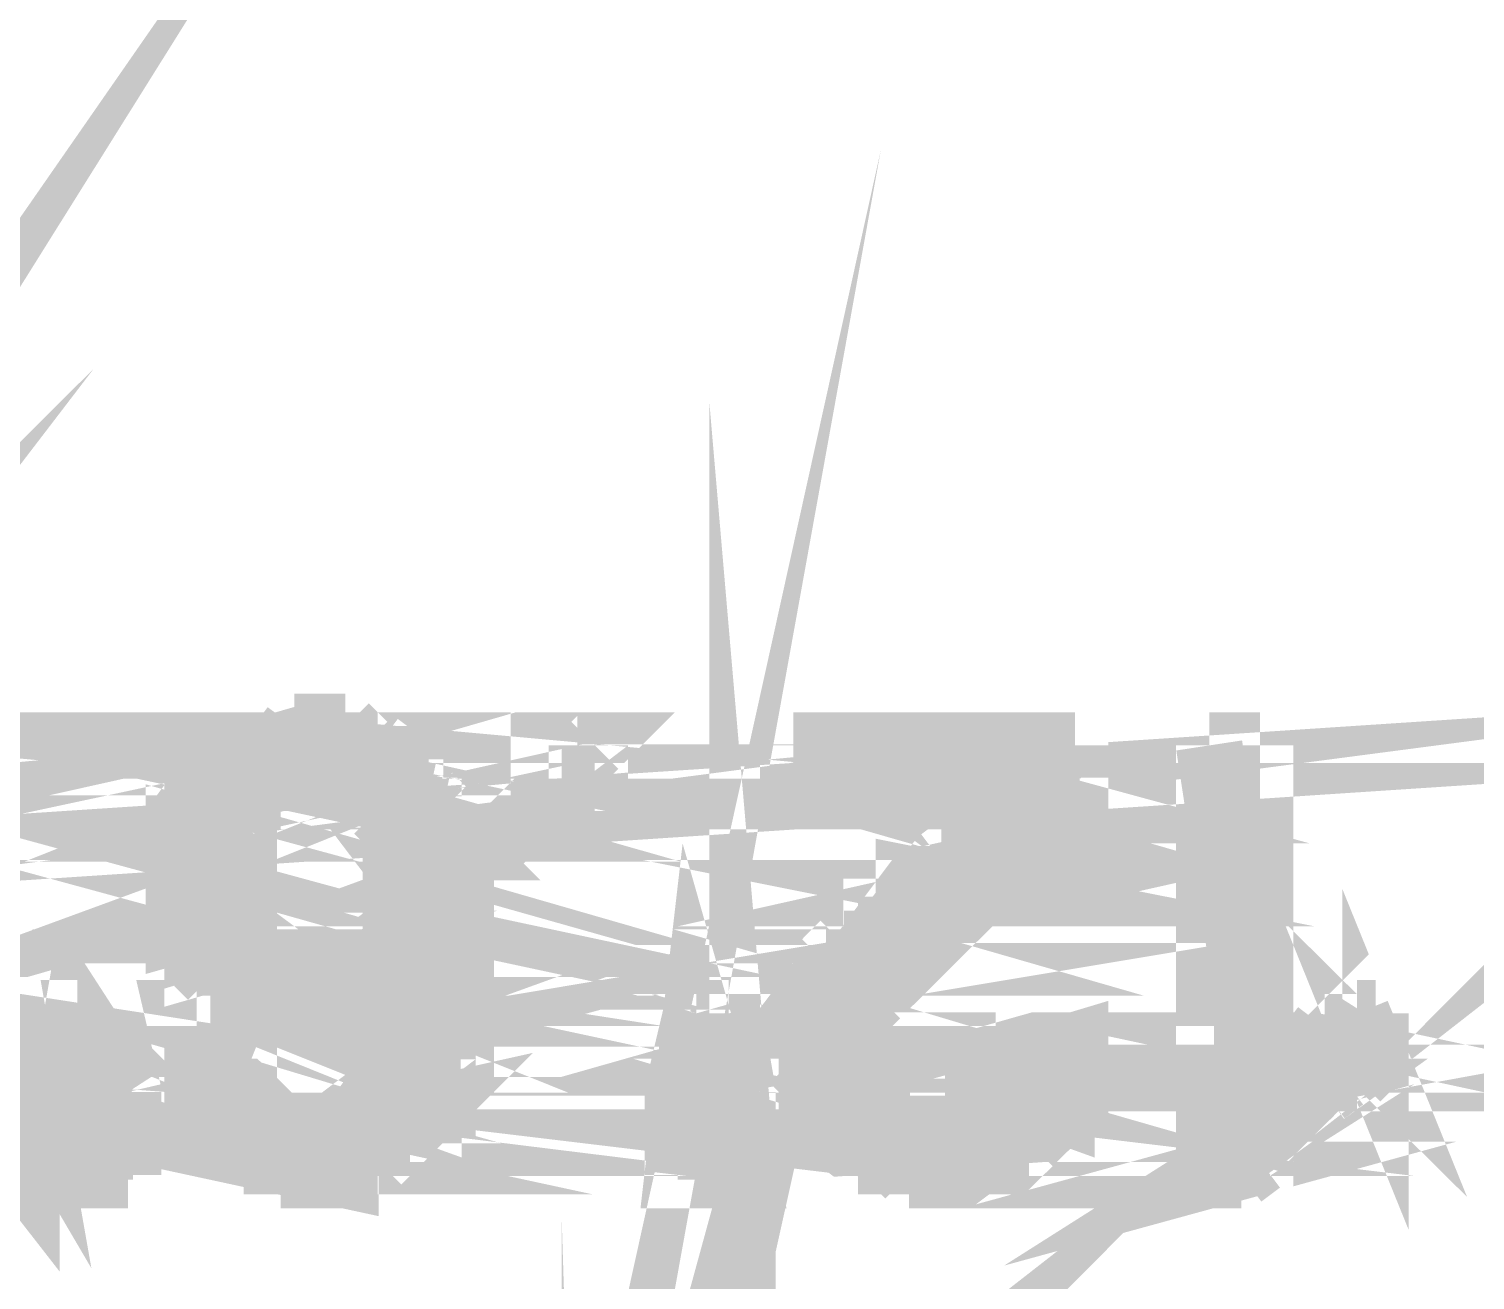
# Model space of a CAD drawing. Header units: inches. Extents: x -524 to 1067, y -71 to 1110.
# Drawn here: x 696.1 to 716.26, y 5.62 to 23.06 of the extents above; entities that cross this region are included whole.
import ezdxf

# ---------------------------------------------------------------- set-up
doc = ezdxf.new("R2010")
doc.units = ezdxf.units.IN
doc.header["$MEASUREMENT"] = 0
doc.layers.add('H', color=7, linetype='Continuous')
doc.layers.add('P', color=7, linetype='Continuous')

msp = doc.modelspace()

# ---------------------------------------------------------------- hatches: boundary and pattern name
at = {"layer": 'H', "linetype": 'Continuous'}
for points in [[(699.611, 13.073), (699.801, 13.267), (700.509, 13.267), (700.768, 13.073), (701.027, 13.073), (701.217, 12.818), (699.159, 13.073), (699.611, 13.073)], [(698.71, 12.624), (699.159, 13.073), (701.217, 12.818), (701.476, 12.818), (701.476, 12.624), (698.71, 12.624)], [(703.345, 12.365), (703.345, 13.073), (703.987, 13.073), (703.987, 12.365), (703.345, 12.365)], [(706.82, 12.365), (710.747, 13.073), (710.747, 12.624), (706.82, 12.365)], [(706.82, 12.365), (706.82, 13.073), (710.747, 13.073), (706.82, 12.365)], [(713.258, 8.438), (712.616, 7.022), (712.616, 13.073), (713.258, 13.073), (713.258, 8.438)], [(698.451, 12.106), (698.451, 12.365), (699.611, 12.624), (699.611, 12.365), (699.352, 12.365), (698.451, 12.106)], [(698.451, 12.365), (698.71, 12.624), (699.611, 12.624), (698.451, 12.365)], [(700.768, 12.365), (700.509, 12.624), (701.67, 12.365), (700.768, 12.365)], [(701.67, 12.365), (700.509, 12.624), (701.67, 12.624), (701.67, 12.365)], [(706.82, 12.365), (710.747, 12.624), (710.747, 12.365), (706.82, 12.365)], [(698.451, 12.106), (699.352, 12.365), (699.159, 12.106), (698.451, 12.106)], [(701.929, 11.916), (701.027, 12.106), (701.027, 12.365), (701.67, 12.365), (701.929, 12.106), (701.929, 11.916)], [(710.298, 11.916), (709.59, 12.106), (709.78, 12.365), (710.747, 12.365), (710.298, 11.916)], [(698.451, 11.916), (698.451, 12.106), (699.159, 12.106), (699.159, 11.916), (698.451, 11.916)], [(701.217, 11.916), (701.027, 12.106), (701.929, 11.916), (701.217, 11.916)], [(708.623, 11.208), (709.331, 11.916), (709.59, 11.916), (709.59, 12.106), (710.298, 11.916), (710.298, 11.657), (710.039, 11.657), (710.039, 11.464), (709.78, 11.464), (708.623, 11.208)], [(698.9, 10.949), (698.191, 11.208), (698.191, 11.916), (699.159, 11.916), (699.159, 11.657), (698.9, 11.464), (698.9, 10.949)], [(702.119, 11.464), (701.217, 11.657), (701.929, 11.916), (702.119, 11.657), (702.119, 11.464)], [(701.217, 11.657), (701.217, 11.916), (701.929, 11.916), (701.217, 11.657)], [(701.217, 11.464), (701.217, 11.657), (702.119, 11.464), (701.217, 11.464)], [(701.476, 11.208), (701.217, 11.464), (702.119, 11.464), (702.119, 10.5), (701.217, 10.755), (701.217, 10.949), (701.476, 11.208)], [(708.623, 11.208), (709.78, 11.464), (709.78, 11.208), (708.623, 11.208)], [(698.191, 10.5), (698.191, 11.208), (698.9, 10.949), (699.159, 10.755), (699.159, 10.5), (699.352, 10.241), (698.451, 10.047), (698.451, 10.5), (698.191, 10.5)], [(708.17, 10.755), (708.429, 10.949), (708.429, 11.208), (709.59, 11.208), (709.137, 10.755), (708.882, 10.755), (708.882, 10.5), (708.623, 10.241), (707.721, 10.5), (707.915, 10.5), (707.915, 10.755), (708.17, 10.755)], [(702.119, 10.047), (701.027, 10.241), (701.217, 10.5), (701.217, 10.755), (702.119, 10.5), (702.119, 10.047)], [(708.429, 10.047), (707.462, 10.241), (707.721, 10.241), (707.721, 10.5), (708.623, 10.241), (708.429, 10.047)], [(698.451, 10.047), (699.352, 10.241), (699.352, 10.047), (698.451, 10.047)], [(701.027, 10.047), (701.027, 10.241), (702.119, 10.047), (701.027, 10.047)], [(707.272, 9.788), (707.272, 10.047), (707.462, 10.241), (708.429, 10.047), (707.272, 9.788)], [(698.71, 9.788), (698.451, 10.047), (699.611, 10.047), (698.71, 9.788)], [(698.71, 9.788), (699.611, 10.047), (699.801, 9.788), (698.71, 9.788)], [(700.319, 9.788), (700.509, 10.047), (701.476, 9.788), (700.319, 9.788)], [(701.476, 9.788), (700.509, 10.047), (701.476, 10.047), (701.476, 9.788)], [(701.476, 9.08), (701.476, 10.047), (702.119, 9.788), (702.119, 8.89), (701.929, 8.89), (701.929, 8.438), (701.217, 8.631), (701.217, 8.89), (701.476, 9.08)], [(702.119, 9.788), (701.476, 10.047), (702.119, 10.047), (702.119, 9.788)], [(707.013, 9.598), (707.272, 9.788), (708.429, 10.047), (708.17, 9.788), (707.915, 9.788), (707.013, 9.598)], [(699.159, 9.339), (699.159, 9.598), (698.9, 9.598), (698.9, 9.788), (701.217, 9.788), (701.217, 9.598), (701.027, 9.598), (700.768, 9.339), (699.159, 9.339)], [(707.721, 9.339), (707.013, 9.598), (707.915, 9.788), (707.915, 9.598), (707.721, 9.339)], [(706.82, 8.89), (707.013, 9.08), (707.013, 9.598), (707.721, 9.339), (707.721, 8.182), (707.915, 8.182), (707.915, 7.923), (707.013, 7.923), (707.013, 8.438), (706.82, 8.631), (706.82, 8.89)], [(695.231, 7.022), (695.231, 8.182), (695.425, 9.339), (695.874, 9.339), (696.133, 8.182), (696.133, 7.022), (695.231, 7.022)], [(696.582, 7.022), (696.582, 8.182), (696.841, 9.339), (697.294, 9.339), (697.549, 8.182), (697.549, 7.022), (696.582, 7.022)], [(705.144, 7.022), (705.144, 8.182), (705.404, 9.339), (705.852, 9.339), (706.112, 8.182), (706.112, 7.022), (705.144, 7.022)], [(714.933, 8.631), (714.415, 9.08), (714.674, 9.339), (714.933, 8.631)], [(714.933, 8.631), (714.674, 9.339), (714.933, 9.339), (714.933, 8.631)], [(713.707, 8.631), (714.225, 9.08), (714.415, 9.08), (714.933, 8.631), (713.707, 8.631)], [(710.039, 8.631), (710.039, 8.89), (710.747, 8.89), (710.747, 8.438), (710.488, 8.438), (710.488, 7.923), (709.78, 8.182), (709.78, 8.631), (710.039, 8.631)], [(698.451, 8.182), (698.451, 8.631), (699.159, 8.438), (699.159, 8.182), (698.451, 8.182)], [(699.159, 8.438), (698.451, 8.631), (699.159, 8.631), (699.159, 8.438)], [(701.217, 8.438), (701.217, 8.631), (701.929, 8.438), (701.217, 8.438)], [(713.517, 8.438), (714.933, 8.631), (714.674, 8.438), (713.517, 8.438)], [(713.517, 8.438), (713.517, 8.631), (714.933, 8.631), (713.517, 8.438)], [(701.67, 7.923), (701.027, 8.182), (701.217, 8.438), (701.929, 8.438), (701.929, 8.182), (701.67, 8.182), (701.67, 7.923)], [(714.225, 8.182), (712.616, 7.022), (713.258, 8.438), (714.415, 8.438), (714.225, 8.182)], [(698.451, 7.923), (698.451, 8.182), (699.159, 8.182), (699.352, 7.923), (698.451, 7.923)], [(700.768, 7.923), (701.027, 8.182), (701.67, 7.923), (700.768, 7.923)], [(709.331, 7.73), (709.331, 7.923), (709.59, 7.923), (709.78, 8.182), (710.488, 7.923), (710.298, 7.73), (709.331, 7.73)], [(712.616, 7.022), (713.707, 7.923), (713.966, 8.182), (714.225, 8.182), (712.616, 7.022)], [(698.71, 7.73), (698.71, 7.923), (699.352, 7.923), (699.611, 7.73), (698.71, 7.73)], [(700.509, 7.73), (700.768, 7.923), (701.67, 7.923), (701.476, 7.73), (700.509, 7.73)], [(707.272, 7.73), (707.013, 7.923), (708.17, 7.923), (707.272, 7.73)], [(707.272, 7.73), (708.17, 7.923), (708.17, 7.73), (707.272, 7.73)], [(712.616, 7.022), (713.707, 7.923), (713.517, 7.73), (712.616, 7.022)], [(699.611, 7.022), (699.611, 7.281), (699.159, 7.281), (698.71, 7.73), (701.476, 7.73), (701.027, 7.281), (700.509, 7.281), (700.509, 7.022), (699.611, 7.022)], [(707.462, 7.471), (707.272, 7.73), (710.298, 7.73), (710.039, 7.471), (707.462, 7.471)], [(712.616, 7.022), (713.517, 7.73), (713.258, 7.471), (712.616, 7.022)], [(708.429, 7.022), (708.17, 7.281), (707.721, 7.281), (707.721, 7.471), (710.039, 7.471), (709.78, 7.281), (709.331, 7.281), (709.137, 7.022), (708.429, 7.022)], [(712.616, 7.022), (713.258, 7.471), (713.258, 7.281), (712.616, 7.022)], [(712.616, 7.022), (713.258, 7.281), (713.065, 7.022), (712.616, 7.022)]]:
    msp.add_hatch(color=256, dxfattribs=at).paths.add_polyline_path(points)

# ---------------------------------------------------------------- linework, layer by layer
at = {"layer": 'P', "const_width": 0.927}
for points in [[(689.822, 10.5), (691.432, 13.073), (689.822, 10.755), (689.822, 10.5)], [(703.535, -0.833), (703.279, -1.99), (703.535, -0.574)], [(689.822, 9.146), (692.14, 7.087), (689.822, 9.339), (689.822, 9.146)], [(713.451, 7.73), (712.55, 7.087), (713.707, 7.989)], [(690.082, 10.047), (692.399, 13.073), (689.822, 10.5)], [(705.852, 9.339), (706.046, 7.087), (706.046, 8.244)], [(710.681, 12.624), (706.754, 12.365), (710.681, 12.88)], [(700.509, 13.332), (699.611, 13.073), (700.768, 13.073)], [(700.509, 13.332), (699.611, 13.073)], [(699.611, 13.073), (699.801, 13.332)], [(700.06, 13.332), (700.254, 13.332), (700.06, 13.332), (699.801, 13.332)], [(699.801, 13.332), (700.06, 13.332)], [(700.254, 13.332), (699.801, 13.332), (700.509, 13.332), (700.254, 13.332)], [(699.801, 13.332), (700.509, 13.332), (699.801, 13.332), (699.801, 13.332), (700.509, 13.332), (699.801, 13.332)], [(700.509, 13.332), (700.509, 13.332), (699.801, 13.332)], [(700.768, 13.073), (700.509, 13.332)], [(700.962, 13.073), (699.093, 13.073), (701.217, 12.88)], [(699.093, 13.073), (698.9, 12.88)], [(701.217, 12.88), (699.093, 13.073)], [(701.217, 12.88), (699.093, 13.073), (699.093, 13.073), (701.217, 12.88)], [(700.962, 13.073), (699.093, 13.073)], [(699.093, 13.073), (699.352, 13.073)], [(699.611, 13.073), (700.768, 13.073), (699.352, 13.073)], [(699.352, 13.073), (699.611, 13.073)], [(700.768, 13.073), (699.352, 13.073)], [(699.352, 13.073), (700.962, 13.073)], [(699.352, 13.073), (700.962, 13.073)], [(700.962, 13.073), (699.352, 13.073), (699.352, 13.073), (700.962, 13.073)], [(699.352, 13.073), (700.962, 13.073)], [(699.352, 13.073), (700.962, 13.073)], [(700.962, 13.073), (700.768, 13.073)], [(700.962, 13.073), (700.962, 13.073)], [(701.217, 12.88), (700.962, 13.073)], [(703.987, 13.073), (703.279, 12.365), (703.987, 12.365)], [(703.987, 13.073), (703.279, 12.365), (703.279, 13.073), (703.987, 13.073)], [(703.987, 13.073), (703.987, 12.365), (703.987, 13.073)], [(703.987, 13.073), (703.987, 13.073)], [(703.987, 12.365), (703.987, 13.073)], [(706.754, 12.365), (710.681, 12.88), (710.681, 13.073)], [(710.681, 13.073), (706.754, 12.365)], [(710.681, 13.073), (706.754, 13.073), (710.681, 13.073), (710.681, 13.073), (706.754, 13.073)], [(710.681, 13.073), (706.754, 12.365)], [(706.754, 12.365), (706.754, 13.073)], [(713.258, 13.073), (712.55, 13.073)], [(712.55, 13.073), (713.258, 8.438)], [(712.55, 13.073), (713.258, 8.438), (712.55, 7.087)], [(712.55, 7.087), (712.55, 13.073)], [(713.258, 8.438), (713.258, 13.073)], [(701.411, 12.624), (698.644, 12.624), (701.411, 12.88)], [(698.644, 12.624), (701.411, 12.88)], [(698.9, 12.88), (698.644, 12.624)], [(701.411, 12.88), (698.9, 12.88)], [(701.411, 12.88), (698.9, 12.88)], [(698.9, 12.88), (701.217, 12.88), (701.411, 12.88)], [(698.9, 12.88), (701.217, 12.88)], [(701.217, 12.88), (698.9, 12.88), (698.9, 12.88), (701.217, 12.88)], [(698.9, 12.88), (701.217, 12.88)], [(698.9, 12.88), (701.217, 12.88)], [(701.217, 12.88), (701.217, 12.88)], [(701.411, 12.88), (701.411, 12.624)], [(710.681, 12.88), (710.681, 12.624)], [(710.681, 12.365), (706.754, 12.365), (710.681, 12.624), (710.681, 12.365)], [(698.644, 12.624), (699.611, 12.624), (698.451, 12.365), (698.644, 12.624)], [(701.67, 12.624), (700.509, 12.624), (701.67, 12.365)], [(699.611, 12.624), (698.451, 12.365), (699.611, 12.624)], [(700.06, 12.624), (698.644, 12.624)], [(698.644, 12.624), (700.06, 12.624)], [(699.801, 12.624), (698.644, 12.624), (699.611, 12.624), (699.801, 12.624)], [(698.644, 12.624), (700.06, 12.624)], [(700.06, 12.624), (698.644, 12.624)], [(698.644, 12.624), (698.644, 12.624)], [(700.06, 12.624), (698.644, 12.624)], [(698.644, 12.624), (700.06, 12.624), (700.06, 12.624)], [(701.411, 12.624), (698.644, 12.624)], [(698.644, 12.624), (700.06, 12.624)], [(700.06, 12.624), (701.411, 12.624)], [(701.411, 12.624), (700.06, 12.624)], [(700.06, 12.624), (701.411, 12.624)], [(700.254, 12.624), (701.411, 12.624), (700.509, 12.624), (700.254, 12.624)], [(700.509, 12.624), (700.768, 12.365)], [(701.67, 12.365), (700.509, 12.624)], [(701.411, 12.624), (700.509, 12.624), (701.67, 12.624), (701.411, 12.624)], [(700.509, 12.624), (701.67, 12.624)], [(701.67, 12.624), (700.509, 12.624)], [(700.509, 12.624), (700.509, 12.624)], [(701.67, 12.365), (701.67, 12.624)], [(706.754, 12.365), (710.681, 12.624), (710.681, 12.624), (706.754, 12.365)], [(698.451, 12.365), (699.352, 12.365), (698.451, 12.172), (698.451, 12.365)], [(701.67, 12.365), (700.962, 12.365), (701.863, 12.172)], [(699.352, 12.365), (698.451, 12.172), (699.352, 12.365), (698.451, 12.172)], [(699.611, 12.365), (698.451, 12.365), (699.352, 12.365)], [(699.093, 12.172), (699.352, 12.365)], [(699.352, 12.365), (699.611, 12.365)], [(700.768, 12.365), (701.67, 12.365)], [(701.67, 12.365), (700.768, 12.365)], [(700.768, 12.365), (701.67, 12.365), (700.962, 12.365), (700.768, 12.365)], [(700.768, 12.365), (701.67, 12.365)], [(700.768, 12.365), (701.67, 12.365), (701.67, 12.365)], [(701.67, 12.365), (700.768, 12.365)], [(700.962, 12.365), (701.863, 12.172)], [(700.962, 12.172), (700.962, 12.365)], [(701.863, 12.172), (701.67, 12.365)], [(706.754, 12.365), (709.78, 12.365), (710.681, 12.365), (706.754, 12.365)], [(709.78, 12.365), (710.488, 12.172), (709.524, 12.172)], [(709.524, 12.172), (709.78, 12.365)], [(709.78, 12.365), (710.681, 12.365)], [(710.681, 12.365), (709.78, 12.365)], [(709.78, 12.365), (710.681, 12.365)], [(710.681, 12.365), (709.78, 12.365)], [(709.78, 12.365), (709.78, 12.365)], [(710.681, 12.365), (709.78, 12.365)], [(709.78, 12.365), (710.488, 12.172)], [(709.78, 12.365), (710.681, 12.365), (710.681, 12.365)], [(710.681, 12.365), (709.78, 12.365)], [(710.488, 12.172), (710.681, 12.365)], [(699.093, 12.172), (698.451, 11.916), (699.093, 11.916), (699.093, 12.172)], [(698.451, 12.172), (699.093, 12.172)], [(699.093, 12.172), (698.451, 12.172)], [(698.451, 12.172), (699.093, 12.172)], [(699.093, 12.172), (698.451, 11.916), (698.451, 12.172)], [(698.451, 12.172), (699.093, 12.172)], [(701.217, 11.916), (701.863, 11.916), (700.962, 12.172)], [(700.962, 12.172), (701.217, 11.916)], [(701.863, 12.172), (700.962, 12.172)], [(701.863, 12.172), (700.962, 12.172)], [(700.962, 12.172), (701.863, 12.172), (701.863, 12.172), (700.962, 12.172)], [(701.863, 12.172), (700.962, 12.172)], [(700.962, 12.172), (700.962, 12.172)], [(701.863, 12.172), (700.962, 12.172)], [(700.962, 12.172), (701.863, 11.916), (701.863, 12.172)], [(709.524, 12.172), (710.232, 11.916), (709.524, 12.172)], [(710.488, 12.172), (709.524, 12.172)], [(709.524, 12.172), (710.488, 12.172)], [(709.524, 12.172), (710.488, 12.172)], [(710.488, 12.172), (709.524, 12.172), (709.524, 12.172), (710.488, 12.172)], [(709.524, 12.172), (710.232, 11.916)], [(710.232, 11.916), (710.488, 12.172)], [(710.488, 12.172), (710.488, 12.172)], [(699.093, 11.916), (698.191, 11.916), (699.093, 11.916), (698.191, 11.916), (699.093, 11.657), (699.093, 11.916)], [(698.191, 11.916), (699.093, 11.657), (698.191, 11.657), (698.191, 11.916)], [(698.451, 11.916), (699.093, 11.916), (698.191, 11.916), (698.451, 11.916)], [(701.217, 11.916), (701.863, 11.916), (701.217, 11.916), (701.863, 11.916), (701.217, 11.657), (701.217, 11.916)], [(701.863, 11.916), (702.119, 11.657), (701.217, 11.657)], [(701.217, 11.657), (701.863, 11.916)], [(701.217, 11.916), (701.863, 11.916), (701.863, 11.916), (701.217, 11.916)], [(709.331, 11.916), (710.232, 11.657), (709.072, 11.657)], [(709.072, 11.657), (709.331, 11.916)], [(709.524, 11.916), (710.232, 11.916), (709.331, 11.916)], [(709.331, 11.916), (709.524, 11.916)], [(710.232, 11.916), (709.331, 11.916), (710.232, 11.916), (710.232, 11.916), (709.331, 11.916), (710.232, 11.916)], [(709.331, 11.916), (709.331, 11.916), (710.232, 11.916)], [(709.331, 11.916), (710.232, 11.657), (710.232, 11.916)], [(699.093, 11.657), (698.191, 11.657), (698.9, 11.464)], [(698.191, 11.657), (698.9, 11.464)], [(698.191, 11.464), (698.191, 11.657)], [(698.9, 11.464), (699.093, 11.657)], [(701.217, 11.657), (702.119, 11.464), (701.217, 11.657)], [(702.119, 11.657), (701.217, 11.657)], [(701.217, 11.657), (702.119, 11.464), (702.119, 11.657)], [(708.816, 11.464), (709.072, 11.657)], [(710.232, 11.657), (709.072, 11.657), (710.039, 11.657)], [(709.072, 11.657), (710.039, 11.657)], [(710.039, 11.657), (709.072, 11.657)], [(709.072, 11.657), (709.072, 11.657)], [(710.039, 11.657), (709.072, 11.657)], [(709.072, 11.657), (710.039, 11.464), (710.039, 11.657)], [(709.072, 11.657), (710.039, 11.464)], [(710.039, 11.657), (710.232, 11.657)], [(698.9, 11.464), (698.191, 11.464)], [(698.9, 11.464), (698.191, 11.464)], [(698.191, 11.464), (698.9, 11.464), (698.9, 11.464), (698.191, 11.464)], [(698.9, 11.464), (698.191, 11.464)], [(698.191, 11.464), (698.191, 11.464)], [(698.9, 11.464), (698.191, 11.464)], [(698.191, 11.464), (698.9, 11.208), (698.9, 11.464)], [(698.191, 11.464), (698.9, 11.208)], [(698.9, 11.208), (698.191, 11.208), (698.191, 11.464)], [(702.119, 11.464), (701.411, 11.208), (702.119, 11.208), (702.119, 11.464)], [(701.217, 11.464), (702.119, 11.464), (701.217, 11.464), (702.119, 11.464), (701.411, 11.208), (701.217, 11.464)], [(701.217, 11.464), (702.119, 11.464), (702.119, 11.464), (701.217, 11.464)], [(709.78, 11.464), (708.623, 11.208), (708.816, 11.464)], [(709.78, 11.464), (708.623, 11.208), (709.78, 11.464)], [(710.039, 11.464), (708.816, 11.464)], [(710.039, 11.464), (708.816, 11.464)], [(708.816, 11.464), (709.78, 11.464), (710.039, 11.464)], [(708.816, 11.464), (709.78, 11.464)], [(706.046, 7.087), (705.404, 9.339), (705.144, 7.087), (706.046, 7.087)], [(698.191, 11.208), (698.9, 11.015), (698.191, 11.208), (698.9, 11.015), (698.191, 11.015), (698.191, 11.208)], [(698.9, 11.208), (698.191, 11.208)], [(698.191, 11.208), (698.9, 11.015), (698.9, 11.208)], [(701.217, 11.015), (701.411, 11.208)], [(701.411, 11.208), (702.119, 11.208)], [(702.119, 11.208), (701.411, 11.208)], [(701.411, 11.208), (701.411, 11.208)], [(702.119, 11.208), (701.411, 11.208)], [(701.411, 11.208), (702.119, 11.015), (702.119, 11.208)], [(701.411, 11.208), (702.119, 11.015)], [(708.364, 11.208), (709.331, 11.015), (708.364, 11.015), (708.364, 11.208)], [(708.623, 11.208), (709.524, 11.208), (708.364, 11.208), (708.623, 11.208)], [(709.524, 11.208), (708.364, 11.208)], [(708.364, 11.208), (709.331, 11.015)], [(708.623, 11.208), (709.524, 11.208)], [(709.524, 11.208), (708.623, 11.208)], [(709.78, 11.208), (708.623, 11.208), (709.524, 11.208), (709.78, 11.208)], [(709.331, 11.015), (709.524, 11.208)], [(698.9, 11.015), (698.191, 10.755), (699.093, 10.755)], [(698.9, 11.015), (698.191, 11.015), (698.9, 11.015), (698.9, 11.015), (698.191, 11.015)], [(698.9, 11.015), (698.191, 10.755)], [(698.191, 10.755), (698.191, 11.015)], [(699.093, 10.755), (698.9, 11.015)], [(701.217, 11.015), (702.119, 10.755), (701.217, 10.755), (701.217, 11.015)], [(702.119, 11.015), (701.217, 11.015)], [(702.119, 11.015), (701.217, 11.015)], [(701.217, 11.015), (702.119, 10.755), (702.119, 11.015)], [(708.364, 11.015), (709.331, 11.015), (708.17, 10.755), (708.364, 11.015)], [(709.331, 11.015), (708.17, 10.755)], [(709.331, 11.015), (708.364, 11.015)], [(708.364, 11.015), (709.331, 11.015)], [(709.072, 10.755), (709.331, 11.015)], [(709.331, 11.015), (709.331, 11.015)], [(712.55, 7.087), (713.451, 7.73), (713.258, 7.536)], [(699.093, 10.755), (698.191, 10.5), (699.093, 10.5), (699.093, 10.755)], [(698.191, 10.755), (699.093, 10.755), (698.191, 10.5), (698.191, 10.755)], [(702.119, 10.755), (701.217, 10.755), (702.119, 10.5)], [(701.217, 10.755), (702.119, 10.5), (701.217, 10.755), (702.119, 10.5)], [(702.119, 10.5), (701.217, 10.5), (701.217, 10.755)], [(702.119, 10.5), (702.119, 10.755)], [(708.816, 10.755), (707.915, 10.5), (708.816, 10.5)], [(707.915, 10.755), (708.816, 10.755), (707.915, 10.5), (707.915, 10.755)], [(708.17, 10.755), (709.072, 10.755), (707.915, 10.755)], [(707.915, 10.755), (708.17, 10.755)], [(709.072, 10.755), (707.915, 10.755), (708.816, 10.755)], [(708.17, 10.755), (709.072, 10.755)], [(708.816, 10.755), (709.072, 10.755)], [(708.816, 10.5), (708.816, 10.755)], [(699.093, 10.5), (698.451, 10.307), (699.352, 10.307), (699.093, 10.5)], [(698.191, 10.5), (699.093, 10.5)], [(699.093, 10.5), (698.451, 10.5), (698.191, 10.5)], [(701.217, 10.5), (702.119, 10.307), (700.962, 10.307)], [(699.093, 10.5), (698.451, 10.5)], [(698.451, 10.5), (699.093, 10.5), (699.093, 10.5), (698.451, 10.5)], [(699.093, 10.5), (698.451, 10.307), (698.451, 10.5)], [(700.962, 10.307), (701.217, 10.5)], [(702.119, 10.5), (701.217, 10.5)], [(701.217, 10.5), (702.119, 10.307), (702.119, 10.5)], [(707.655, 10.5), (708.623, 10.307), (707.655, 10.5)], [(708.816, 10.5), (707.655, 10.5)], [(707.655, 10.5), (707.915, 10.5)], [(708.816, 10.5), (707.655, 10.5)], [(707.655, 10.5), (708.623, 10.307)], [(707.915, 10.5), (708.816, 10.5)], [(708.623, 10.307), (708.816, 10.5)], [(714.608, 9.339), (714.868, 8.697), (714.868, 9.339)], [(698.451, 10.307), (699.352, 10.307), (698.451, 10.047), (698.451, 10.307)], [(699.352, 10.307), (698.451, 10.047), (699.352, 10.307)], [(699.352, 10.307), (698.451, 10.047), (699.352, 10.307), (699.352, 10.307)], [(700.962, 10.307), (702.119, 10.047), (700.962, 10.307)], [(702.119, 10.307), (700.962, 10.307), (702.119, 10.307), (702.119, 10.307), (700.962, 10.307), (702.119, 10.307)], [(700.962, 10.307), (700.962, 10.307), (702.119, 10.307)], [(700.962, 10.307), (702.119, 10.047)], [(702.119, 10.047), (702.119, 10.307)], [(707.462, 10.307), (708.364, 10.047), (707.462, 10.307), (708.364, 10.047), (707.207, 10.047)], [(707.207, 10.047), (707.462, 10.307)], [(707.655, 10.307), (708.623, 10.307), (707.462, 10.307), (707.655, 10.307)], [(708.623, 10.307), (707.462, 10.307), (708.623, 10.307), (708.623, 10.307), (707.462, 10.307), (708.623, 10.307)], [(707.462, 10.307), (707.462, 10.307), (708.623, 10.307)], [(707.462, 10.307), (708.364, 10.047)], [(708.364, 10.047), (708.623, 10.307)], [(696.067, 8.244), (695.425, 9.339), (695.166, 8.244)], [(697.483, 8.244), (696.775, 9.339), (696.582, 8.244)], [(701.411, 10.047), (700.509, 10.047), (701.411, 9.854), (701.411, 10.047)], [(699.352, 10.047), (698.451, 10.047), (699.352, 10.047)], [(699.611, 10.047), (698.451, 10.047)], [(698.451, 10.047), (699.611, 10.047), (699.611, 10.047), (698.451, 10.047)], [(698.644, 9.854), (698.451, 10.047)], [(699.352, 10.047), (698.451, 10.047), (698.451, 10.047), (699.352, 10.047)], [(699.611, 10.047), (699.801, 9.854), (698.644, 9.854)], [(698.644, 9.854), (699.611, 10.047)], [(699.611, 10.047), (698.644, 9.854)], [(701.411, 10.047), (702.119, 9.854), (701.411, 10.047), (702.119, 9.854), (701.411, 9.854), (701.411, 10.047)], [(700.509, 10.047), (700.254, 9.854), (701.411, 9.854)], [(701.411, 9.854), (700.509, 10.047)], [(700.768, 10.047), (701.411, 10.047), (700.509, 10.047)], [(700.509, 10.047), (700.768, 10.047)], [(700.509, 10.047), (701.411, 9.854), (700.509, 10.047), (700.509, 10.047)], [(700.768, 10.047), (701.411, 10.047), (702.119, 10.047), (700.768, 10.047)], [(700.962, 10.047), (702.119, 10.047), (700.768, 10.047)], [(700.768, 10.047), (700.962, 10.047)], [(701.411, 10.047), (702.119, 10.047), (702.119, 9.854), (701.411, 10.047)], [(708.364, 10.047), (708.17, 9.854), (707.207, 9.854), (708.364, 10.047)], [(708.364, 10.047), (707.207, 10.047), (708.364, 10.047), (708.364, 10.047), (707.207, 10.047)], [(708.364, 10.047), (707.207, 9.854)], [(707.207, 9.854), (707.207, 10.047)], [(714.608, 9.339), (714.415, 9.146), (714.868, 8.697), (714.608, 9.339)], [(699.801, 9.854), (698.644, 9.854), (700.06, 9.854)], [(698.644, 9.854), (700.06, 9.854)], [(700.06, 9.854), (698.644, 9.854), (698.644, 9.854), (700.06, 9.854)], [(698.644, 9.854), (700.06, 9.854)], [(700.06, 9.854), (698.644, 9.854)], [(698.644, 9.854), (701.217, 9.854)], [(698.644, 9.854), (701.217, 9.854)], [(701.217, 9.854), (698.9, 9.854), (698.644, 9.854)], [(701.217, 9.854), (698.9, 9.854)], [(698.9, 9.854), (701.217, 9.598), (701.217, 9.854)], [(698.9, 9.854), (701.217, 9.598)], [(701.217, 9.598), (698.9, 9.598), (698.9, 9.854)], [(702.119, 9.854), (701.411, 9.598), (702.119, 9.598)], [(700.06, 9.854), (699.801, 9.854)], [(700.06, 9.854), (700.06, 9.854)], [(701.217, 9.854), (700.06, 9.854)], [(701.411, 9.854), (700.06, 9.854), (700.254, 9.854)], [(701.411, 9.854), (700.06, 9.854)], [(700.06, 9.854), (701.217, 9.854)], [(700.254, 9.854), (701.411, 9.854)], [(701.217, 9.854), (701.411, 9.854)], [(702.119, 9.854), (701.411, 9.854)], [(701.411, 9.854), (702.119, 9.854)], [(701.411, 9.854), (702.119, 9.854)], [(702.119, 9.854), (701.411, 9.598), (701.411, 9.854)], [(702.119, 9.854), (702.119, 9.854)], [(702.119, 9.598), (702.119, 9.854)], [(704.889, 2.193), (705.597, 4.062), (704.247, -1.99)], [(707.915, 9.854), (707.013, 9.598), (707.207, 9.854)], [(707.915, 9.854), (707.013, 9.598), (707.915, 9.854)], [(708.17, 9.854), (707.207, 9.854)], [(707.207, 9.854), (708.17, 9.854), (708.17, 9.854), (707.207, 9.854)], [(708.17, 9.854), (707.207, 9.854)], [(707.207, 9.854), (707.207, 9.854)], [(708.17, 9.854), (707.207, 9.854), (707.915, 9.854), (708.17, 9.854)], [(707.207, 9.854), (707.915, 9.854)], [(704.695, 1.485), (704.247, -1.99), (704.889, 2.193), (704.695, 1.485)], [(699.093, 9.598), (700.768, 9.339), (699.093, 9.339), (699.093, 9.598)], [(701.217, 9.598), (698.9, 9.598), (700.962, 9.598)], [(698.9, 9.598), (700.962, 9.598)], [(699.093, 9.598), (698.9, 9.598)], [(700.962, 9.598), (699.093, 9.598)], [(700.962, 9.598), (699.093, 9.598)], [(699.093, 9.598), (700.768, 9.339)], [(702.119, 9.598), (701.411, 9.339), (702.119, 9.339), (702.119, 9.598)], [(701.411, 9.598), (702.119, 9.598), (701.411, 9.339), (701.411, 9.598)], [(700.768, 9.339), (700.962, 9.598)], [(700.962, 9.598), (701.217, 9.598)], [(707.013, 9.598), (707.655, 9.339), (707.013, 9.598)], [(707.915, 9.598), (707.013, 9.598)], [(707.013, 9.598), (707.915, 9.598), (707.915, 9.598), (707.013, 9.598)], [(707.915, 9.598), (707.013, 9.598)], [(707.013, 9.598), (707.013, 9.598)], [(707.915, 9.598), (707.013, 9.598)], [(707.013, 9.598), (707.655, 9.339)], [(707.655, 9.339), (707.915, 9.598)], [(696.067, 8.244), (695.425, 9.339), (695.874, 9.339), (696.067, 8.244)], [(697.483, 8.244), (696.775, 9.339)], [(696.775, 9.339), (697.228, 9.339), (697.483, 8.244)], [(699.352, 9.339), (700.768, 9.339), (699.093, 9.339)], [(699.093, 9.339), (699.352, 9.339)], [(700.768, 9.339), (699.093, 9.339), (700.768, 9.339), (700.768, 9.339), (699.093, 9.339)], [(700.768, 9.339), (700.768, 9.339), (699.093, 9.339)], [(701.411, 9.339), (702.119, 9.339), (701.411, 9.146), (701.411, 9.339)], [(699.611, 9.339), (700.509, 9.339), (699.352, 9.339)], [(699.352, 9.339), (699.611, 9.339)], [(700.509, 9.339), (699.352, 9.339), (700.768, 9.339), (700.509, 9.339)], [(699.801, 9.339), (699.611, 9.339)], [(699.611, 9.339), (699.801, 9.339)], [(700.06, 9.339), (699.611, 9.339), (700.254, 9.339), (700.06, 9.339)], [(699.611, 9.339), (700.254, 9.339), (699.611, 9.339), (699.611, 9.339), (700.254, 9.339)], [(699.611, 9.339), (700.509, 9.339), (700.254, 9.339)], [(700.06, 9.339), (699.801, 9.339)], [(699.801, 9.339), (700.06, 9.339)], [(700.06, 9.339), (700.06, 9.339), (700.06, 9.339)], [(702.119, 9.339), (701.411, 9.146)], [(702.119, 9.146), (702.119, 9.339)], [(707.013, 9.339), (707.655, 9.146), (707.013, 9.146), (707.013, 9.339)], [(705.404, 9.339), (705.144, 7.087)], [(705.144, 8.244), (705.404, 9.339)], [(706.046, 7.087), (705.404, 9.339)], [(705.404, 9.339), (705.852, 9.339)], [(705.852, 9.339), (706.046, 8.244), (705.852, 9.339), (705.852, 9.339), (706.046, 8.244)], [(705.852, 9.339), (706.046, 7.087)], [(707.013, 9.339), (707.655, 9.339), (707.013, 9.339), (707.013, 9.339), (707.655, 9.339)], [(707.013, 9.339), (707.655, 9.146), (707.655, 9.339)], [(714.868, 9.339), (714.608, 9.339)], [(714.868, 8.697), (714.868, 9.339)], [(714.868, 9.339), (714.868, 9.339)], [(714.868, 9.339), (714.868, 8.697)], [(696.067, 7.087), (695.166, 8.244), (695.166, 7.087)], [(697.483, 7.087), (696.582, 8.244), (696.582, 7.087)], [(701.217, 8.89), (701.411, 9.146)], [(701.411, 9.146), (702.119, 9.146)], [(701.411, 9.146), (702.119, 9.146)], [(702.119, 9.146), (701.411, 9.146), (701.411, 9.146), (702.119, 9.146)], [(701.411, 9.146), (702.119, 8.89), (702.119, 9.146)], [(701.411, 9.146), (702.119, 8.89)], [(707.655, 9.146), (706.754, 8.89), (707.655, 8.89), (707.655, 9.146)], [(707.655, 9.146), (706.754, 8.89)], [(706.754, 8.89), (707.013, 9.146)], [(707.655, 9.146), (707.013, 9.146)], [(707.013, 9.146), (707.655, 9.146)], [(707.013, 9.146), (707.655, 9.146)], [(707.655, 9.146), (707.655, 9.146)], [(714.159, 9.146), (713.966, 8.89)], [(714.868, 8.697), (714.159, 9.146)], [(714.868, 8.697), (714.159, 9.146)], [(714.159, 9.146), (714.415, 9.146), (714.868, 8.697)], [(714.415, 9.146), (714.868, 8.697), (714.415, 9.146)], [(714.415, 9.146), (714.415, 9.146)], [(702.119, 8.89), (701.217, 8.89)], [(702.119, 8.89), (701.217, 8.89)], [(701.217, 8.89), (701.863, 8.89)], [(701.217, 8.89), (701.863, 8.89), (701.217, 8.89), (701.217, 8.89), (701.863, 8.89)], [(701.217, 8.89), (701.863, 8.697)], [(701.217, 8.89), (701.863, 8.697)], [(701.863, 8.697), (701.217, 8.697), (701.217, 8.89)], [(701.863, 8.89), (702.119, 8.89)], [(701.863, 8.697), (701.863, 8.89)], [(706.754, 8.89), (707.655, 8.697), (706.754, 8.697), (706.754, 8.89)], [(706.754, 8.89), (707.655, 8.89)], [(707.655, 8.89), (706.754, 8.89)], [(706.754, 8.89), (706.754, 8.89)], [(707.655, 8.89), (706.754, 8.89)], [(706.754, 8.89), (707.655, 8.697), (707.655, 8.89)], [(710.681, 8.89), (710.039, 8.697), (710.681, 8.697), (710.681, 8.89)], [(710.039, 8.89), (710.681, 8.89), (710.039, 8.697), (710.039, 8.89)], [(713.707, 8.697), (714.868, 8.697), (713.966, 8.89)], [(713.966, 8.89), (713.707, 8.697)], [(714.868, 8.697), (713.966, 8.89), (713.966, 8.89), (714.868, 8.697), (713.966, 8.89), (714.868, 8.697), (713.966, 8.89)], [(699.093, 8.697), (698.451, 8.697), (699.093, 8.438), (699.093, 8.697)], [(698.451, 8.697), (699.093, 8.438), (698.451, 8.697)], [(701.863, 8.697), (701.217, 8.697), (701.863, 8.438), (701.863, 8.697)], [(701.217, 8.697), (701.863, 8.438), (701.217, 8.697), (701.863, 8.438)], [(701.863, 8.438), (701.217, 8.438), (701.217, 8.697)], [(707.655, 8.697), (706.754, 8.697), (707.655, 8.697), (707.655, 8.697), (706.754, 8.697), (707.655, 8.697)], [(706.754, 8.697), (706.754, 8.697), (707.655, 8.697)], [(706.754, 8.697), (707.655, 8.438), (707.655, 8.697)], [(706.754, 8.697), (707.655, 8.438)], [(707.655, 8.438), (707.013, 8.438), (706.754, 8.697)], [(710.681, 8.697), (709.78, 8.697), (710.681, 8.438), (710.681, 8.697)], [(714.608, 8.438), (713.451, 8.438), (714.868, 8.697)], [(710.039, 8.697), (710.681, 8.697), (709.78, 8.697)], [(709.78, 8.697), (710.039, 8.697)], [(709.78, 8.697), (710.681, 8.438)], [(709.78, 8.438), (709.78, 8.697)], [(713.451, 8.697), (714.868, 8.697)], [(714.868, 8.697), (713.451, 8.438)], [(713.451, 8.438), (713.451, 8.697)], [(713.707, 8.697), (714.868, 8.697)], [(714.868, 8.697), (713.707, 8.697)], [(714.868, 8.697), (714.608, 8.438)], [(699.093, 8.244), (698.451, 8.244), (699.093, 8.244), (698.451, 8.244), (699.352, 7.989), (699.093, 8.244)], [(698.451, 8.438), (699.093, 8.244), (698.451, 8.244), (698.451, 8.438)], [(698.451, 8.438), (699.093, 8.438)], [(699.093, 8.438), (698.451, 8.438), (698.451, 8.438), (699.093, 8.438)], [(698.451, 8.438), (699.093, 8.244), (699.093, 8.438)], [(701.863, 8.244), (700.962, 8.244), (701.217, 8.438)], [(701.863, 8.438), (701.217, 8.438)], [(701.217, 8.438), (701.863, 8.438)], [(701.863, 8.438), (701.217, 8.438)], [(701.217, 8.438), (701.863, 8.244), (701.863, 8.438)], [(701.217, 8.438), (701.863, 8.244)], [(707.013, 8.438), (707.655, 8.244), (707.013, 8.244), (707.013, 8.438)], [(707.655, 8.438), (707.013, 8.438)], [(707.013, 8.438), (707.655, 8.244), (707.655, 8.438)], [(709.78, 8.438), (710.488, 8.438), (709.78, 8.244), (709.78, 8.438)], [(714.159, 8.244), (713.258, 8.438), (714.415, 8.438)], [(710.681, 8.438), (709.78, 8.438)], [(710.681, 8.438), (709.78, 8.438)], [(709.78, 8.438), (710.488, 8.438)], [(710.488, 8.438), (709.78, 8.244)], [(710.488, 8.438), (710.681, 8.438)], [(710.488, 8.244), (710.488, 8.438)], [(712.55, 7.087), (713.258, 8.438)], [(713.258, 8.438), (714.415, 8.438), (714.415, 8.438)], [(714.415, 8.438), (713.258, 8.438)], [(714.159, 8.244), (713.258, 8.438), (714.159, 8.244), (714.159, 8.244), (713.258, 8.438)], [(713.451, 8.438), (714.415, 8.438)], [(714.415, 8.438), (713.451, 8.438)], [(714.608, 8.438), (713.451, 8.438)], [(713.451, 8.438), (714.415, 8.438)], [(714.415, 8.438), (714.159, 8.244)], [(714.415, 8.438), (714.608, 8.438)], [(696.067, 7.087), (695.166, 8.244), (696.067, 8.244), (696.067, 7.087)], [(695.166, 8.244), (696.067, 8.244)], [(697.483, 7.087), (696.582, 8.244), (697.483, 8.244)], [(698.451, 8.244), (699.352, 7.989), (698.451, 7.989), (698.451, 8.244)], [(696.582, 8.244), (697.483, 8.244)], [(697.483, 8.244), (697.483, 7.087)], [(700.962, 8.244), (700.768, 7.989), (701.67, 7.989)], [(701.67, 7.989), (700.962, 8.244)], [(701.863, 8.244), (700.962, 8.244)], [(700.962, 8.244), (701.67, 8.244), (701.863, 8.244)], [(700.962, 8.244), (701.67, 8.244), (700.962, 8.244), (700.962, 8.244), (701.67, 8.244)], [(700.962, 8.244), (701.67, 7.989), (701.67, 8.244)], [(705.144, 7.087), (705.144, 8.244)], [(707.655, 8.244), (707.013, 8.244), (707.915, 8.244), (707.655, 8.244)], [(707.013, 8.244), (707.915, 8.244)], [(707.915, 8.244), (707.013, 8.244)], [(707.013, 8.244), (707.013, 8.244)], [(707.915, 8.244), (707.013, 8.244)], [(707.013, 8.244), (707.915, 7.989), (707.915, 8.244)], [(707.013, 8.244), (707.915, 7.989)], [(707.013, 7.989), (707.013, 8.244)], [(709.524, 7.989), (709.78, 8.244)], [(709.78, 8.244), (710.488, 7.989)], [(709.78, 8.244), (710.488, 8.244)], [(709.78, 8.244), (710.488, 8.244)], [(710.488, 8.244), (709.78, 8.244), (709.78, 8.244), (710.488, 8.244)], [(709.78, 8.244), (710.488, 7.989), (710.488, 8.244)], [(712.55, 7.087), (713.966, 8.244)], [(712.55, 7.087), (713.966, 8.244)], [(713.966, 8.244), (714.159, 8.244), (712.55, 7.087)], [(714.159, 8.244), (712.55, 7.087)], [(713.966, 8.244), (713.707, 7.989)], [(700.768, 7.989), (701.67, 7.989), (700.509, 7.73), (700.768, 7.989)], [(699.611, 7.73), (698.644, 7.989), (698.644, 7.73)], [(709.331, 7.73), (710.232, 7.73), (709.331, 7.989), (709.331, 7.73)], [(701.67, 7.989), (700.509, 7.73), (701.411, 7.73), (701.67, 7.989)], [(701.217, 7.536), (698.644, 7.73), (698.9, 7.536)], [(699.352, 7.989), (698.451, 7.989)], [(698.451, 7.989), (698.644, 7.989)], [(699.352, 7.989), (698.451, 7.989)], [(698.451, 7.989), (699.352, 7.989)], [(698.451, 7.989), (699.352, 7.989)], [(699.352, 7.989), (699.352, 7.989), (698.451, 7.989)], [(699.611, 7.73), (698.644, 7.989)], [(698.644, 7.989), (699.352, 7.989), (699.611, 7.73)], [(698.644, 7.989), (699.352, 7.989)], [(699.352, 7.989), (699.352, 7.989)], [(700.768, 7.989), (701.67, 7.989)], [(701.67, 7.989), (700.768, 7.989)], [(700.768, 7.989), (701.67, 7.989)], [(701.67, 7.989), (701.67, 7.989), (700.768, 7.989)], [(707.915, 7.989), (707.013, 7.989)], [(707.013, 7.989), (707.915, 7.989)], [(707.915, 7.989), (707.013, 7.989), (708.17, 7.989)], [(707.013, 7.989), (708.17, 7.989)], [(708.17, 7.989), (707.207, 7.73), (707.013, 7.989)], [(707.915, 7.989), (707.013, 7.989)], [(708.17, 7.989), (707.207, 7.73), (708.17, 7.989)], [(708.17, 7.989), (707.915, 7.989)], [(710.232, 7.73), (709.331, 7.989)], [(709.331, 7.989), (710.488, 7.989), (710.232, 7.73)], [(709.331, 7.989), (710.488, 7.989)], [(710.488, 7.989), (709.524, 7.989), (709.331, 7.989)], [(710.488, 7.989), (709.524, 7.989)], [(709.524, 7.989), (710.488, 7.989)], [(709.524, 7.989), (710.488, 7.989)], [(710.488, 7.989), (709.524, 7.989), (709.524, 7.989), (710.488, 7.989)], [(713.258, 7.281), (712.55, 7.087), (713.258, 7.536), (713.258, 7.281)], [(710.488, 7.989), (710.488, 7.989)], [(712.55, 7.087), (713.707, 7.989), (713.707, 7.989), (712.55, 7.087)], [(713.707, 7.989), (712.55, 7.087)], [(713.707, 7.989), (713.451, 7.73)], [(701.217, 7.536), (698.644, 7.73)], [(698.644, 7.73), (701.411, 7.73), (701.217, 7.536)], [(698.644, 7.73), (701.411, 7.73)], [(701.411, 7.73), (700.06, 7.73), (698.644, 7.73)], [(699.801, 7.73), (698.644, 7.73)], [(698.644, 7.73), (699.801, 7.73)], [(700.06, 7.73), (698.644, 7.73)], [(698.644, 7.73), (700.06, 7.73), (700.06, 7.73)], [(699.801, 7.73), (698.644, 7.73)], [(698.644, 7.73), (699.801, 7.73)], [(699.801, 7.73), (698.644, 7.73)], [(698.644, 7.73), (698.644, 7.73), (699.801, 7.73)], [(699.801, 7.73), (698.644, 7.73), (699.611, 7.73)], [(698.644, 7.73), (699.611, 7.73)], [(699.611, 7.73), (699.801, 7.73)], [(700.06, 7.73), (701.411, 7.73), (700.254, 7.73)], [(700.254, 7.73), (700.06, 7.73)], [(701.411, 7.73), (700.254, 7.73), (700.254, 7.73)], [(700.254, 7.73), (701.411, 7.73)], [(700.254, 7.73), (701.411, 7.73)], [(701.411, 7.73), (701.411, 7.73), (700.254, 7.73), (701.411, 7.73)], [(700.254, 7.73), (701.411, 7.73)], [(701.411, 7.73), (700.254, 7.73), (700.509, 7.73)], [(700.509, 7.73), (701.411, 7.73)], [(708.816, 7.73), (707.207, 7.73)], [(707.207, 7.73), (708.623, 7.73), (708.816, 7.73)], [(707.207, 7.73), (708.623, 7.73)], [(708.623, 7.73), (708.364, 7.73), (707.207, 7.73)], [(708.17, 7.73), (707.207, 7.73)], [(707.207, 7.73), (708.364, 7.73)], [(707.207, 7.73), (708.364, 7.73)], [(708.364, 7.73), (707.207, 7.73)], [(707.207, 7.73), (707.207, 7.73)], [(708.364, 7.73), (707.207, 7.73)], [(707.207, 7.73), (708.364, 7.73), (708.364, 7.73)], [(708.816, 7.73), (707.207, 7.73)], [(707.207, 7.73), (710.232, 7.73)], [(707.207, 7.73), (710.232, 7.73)], [(710.232, 7.73), (707.462, 7.536), (707.207, 7.73)], [(710.232, 7.73), (707.462, 7.536)], [(708.364, 7.73), (708.17, 7.73)], [(710.232, 7.73), (708.816, 7.73)], [(710.232, 7.73), (708.816, 7.73)], [(708.816, 7.73), (709.072, 7.73)], [(710.232, 7.73), (708.816, 7.73)], [(708.816, 7.73), (710.232, 7.73), (710.232, 7.73), (708.816, 7.73)], [(710.232, 7.73), (708.816, 7.73)], [(708.816, 7.73), (708.816, 7.73)], [(709.072, 7.73), (710.232, 7.73)], [(709.331, 7.73), (710.232, 7.73)], [(710.232, 7.73), (709.331, 7.73)], [(710.039, 7.536), (710.232, 7.73)], [(712.55, 7.087), (713.451, 7.73)], [(713.451, 7.73), (713.451, 7.73), (712.55, 7.087)], [(700.962, 7.281), (698.9, 7.536), (701.217, 7.536)], [(700.962, 7.281), (698.9, 7.536)], [(698.9, 7.536), (699.093, 7.281)], [(698.9, 7.536), (701.217, 7.536), (698.9, 7.536), (698.9, 7.536), (701.217, 7.536), (698.9, 7.536)], [(701.217, 7.536), (701.217, 7.536), (698.9, 7.536)], [(710.039, 7.536), (707.655, 7.536), (709.78, 7.281), (710.039, 7.536)], [(701.217, 7.536), (700.962, 7.281)], [(707.462, 7.536), (710.039, 7.536)], [(710.039, 7.536), (707.462, 7.536)], [(707.462, 7.536), (710.039, 7.536)], [(710.039, 7.536), (707.462, 7.536)], [(707.462, 7.536), (707.462, 7.536)], [(710.039, 7.536), (707.462, 7.536)], [(707.462, 7.536), (710.039, 7.536), (710.039, 7.536), (707.462, 7.536)], [(710.039, 7.536), (707.655, 7.536), (707.462, 7.536)], [(707.462, 7.536), (710.039, 7.536)], [(707.655, 7.536), (709.78, 7.281)], [(707.655, 7.281), (707.655, 7.536)], [(712.55, 7.087), (713.258, 7.536), (713.258, 7.536), (712.55, 7.087)], [(713.258, 7.536), (712.55, 7.087)], [(700.509, 7.087), (699.611, 7.281), (700.509, 7.281), (700.509, 7.087)], [(699.352, 7.281), (700.768, 7.281), (699.093, 7.281), (699.352, 7.281)], [(700.768, 7.281), (699.093, 7.281), (700.962, 7.281), (700.768, 7.281)], [(699.093, 7.281), (700.962, 7.281), (699.093, 7.281), (699.093, 7.281), (700.962, 7.281), (699.093, 7.281)], [(700.962, 7.281), (700.962, 7.281), (699.093, 7.281)], [(699.611, 7.281), (700.509, 7.281), (699.352, 7.281)], [(699.352, 7.281), (699.611, 7.281)], [(700.509, 7.281), (699.352, 7.281), (700.768, 7.281), (700.509, 7.281)], [(700.509, 7.087), (699.611, 7.281), (699.611, 7.087)], [(709.78, 7.281), (707.655, 7.281)], [(709.78, 7.281), (707.655, 7.281)], [(707.655, 7.281), (709.78, 7.281), (709.78, 7.281), (707.655, 7.281)], [(709.78, 7.281), (707.915, 7.281), (707.655, 7.281)], [(709.78, 7.281), (707.915, 7.281), (709.524, 7.281)], [(707.915, 7.281), (709.524, 7.281), (707.915, 7.281), (707.915, 7.281), (709.524, 7.281)], [(707.915, 7.281), (709.331, 7.281), (709.524, 7.281)], [(707.915, 7.281), (709.331, 7.281)], [(709.331, 7.281), (708.17, 7.281), (707.915, 7.281)], [(709.331, 7.281), (708.17, 7.281), (709.331, 7.281), (709.331, 7.281), (708.17, 7.281)], [(708.364, 7.087), (708.17, 7.281)], [(709.331, 7.281), (708.364, 7.087)], [(709.331, 7.281), (708.364, 7.087)], [(708.364, 7.087), (709.072, 7.087), (709.331, 7.281)], [(709.524, 7.281), (709.78, 7.281)], [(712.999, 7.087), (712.55, 7.087), (713.258, 7.281)], [(713.258, 7.281), (712.999, 7.087)], [(695.166, 7.087), (696.067, 7.087)], [(696.582, 7.087), (697.483, 7.087)], [(699.801, 7.087), (700.254, 7.087), (699.611, 7.087)], [(699.611, 7.087), (699.801, 7.087)], [(700.254, 7.087), (699.611, 7.087)], [(699.611, 7.087), (700.509, 7.087)], [(699.611, 7.087), (700.509, 7.087)], [(700.06, 7.087), (699.801, 7.087)], [(699.801, 7.087), (700.06, 7.087), (700.254, 7.087)], [(700.254, 7.087), (700.06, 7.087)], [(700.509, 7.087), (700.254, 7.087)], [(708.364, 7.087), (709.072, 7.087), (708.623, 7.087)], [(708.623, 7.087), (708.364, 7.087)], [(709.072, 7.087), (708.623, 7.087)], [(708.623, 7.087), (709.072, 7.087)], [(708.816, 7.087), (708.623, 7.087)], [(708.623, 7.087), (708.816, 7.087)], [(712.999, 7.087), (712.55, 7.087)], [(712.55, 7.087), (712.999, 7.087)], [(712.999, 7.087), (712.999, 7.087)], [(704.247, -1.99), (703.987, -0.38), (703.987, -0.125), (704.247, -1.99)]]:
    msp.add_lwpolyline(points, dxfattribs=at)

doc.saveas('drawing.dxf')
